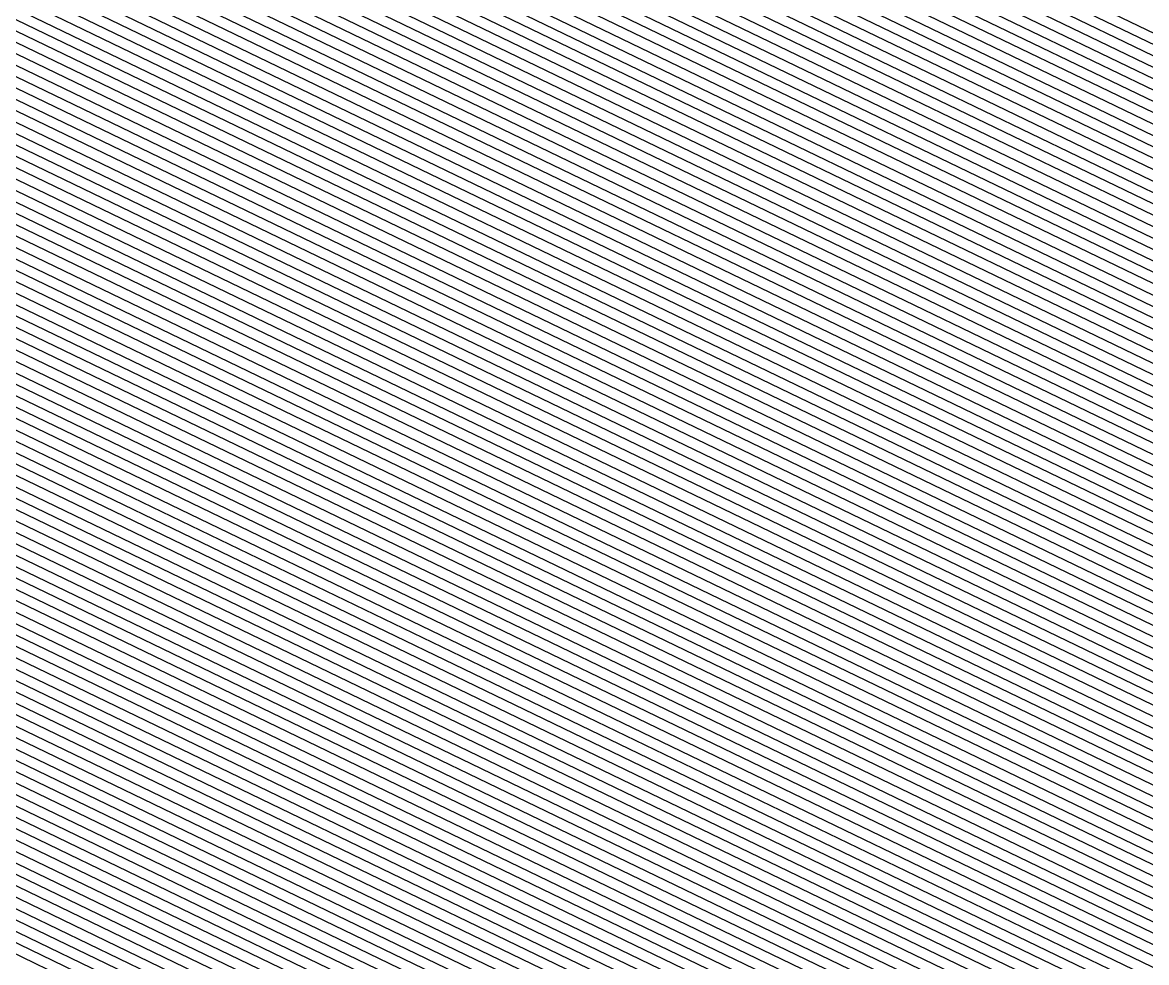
# Model space of a CAD drawing. Extents: x 7084 to 11035, y 13750 to 16729.
# Drawn here: x 8699.0502 to 8699.2967, y 15504.6871 to 15504.8933 of the extents above; entities that cross this region are included whole.
import ezdxf

# ---------------------------------------------------------------- set-up
doc = ezdxf.new("R2010")
doc.units = 0
doc.layers.add('Default', color=7, linetype='Continuous')

msp = doc.modelspace()

# ---------------------------------------------------------------- linework, layer by layer
at = {"layer": 'Default'}
for points in [[(8265.31646, 15250.11059), (8457.55811, 15350.68112), (8486.39207, 15348.95785), (8522.57989, 15423.91829), (8600.98681, 15435.98091), (8632.00491, 15479.92329), (8690.30752, 15451.77721), (8734.10307, 15440.35775), (8781.08115, 15469.71902), (8732.95745, 15528.03005), (8705.8166, 15501.4517), (8647.51399, 15529.59778), (8674.65484, 15556.17613), (8759.65563, 15729.48738), (8817.81458, 15770.84491), (8916.03867, 15794.10851), (8977.20646, 15892.49276), (9160.70984, 15765.68641)], [(8266.99332, 15249.83679), (8458.13645, 15349.83263), (8486.80565, 15348.11921), (8523.1543, 15423.41281), (8601.11318, 15435.4065), (8632.26914, 15479.54418), (8690.23859, 15451.55894), (8734.22879, 15440.08872), (8781.41566, 15469.58049), (8733.07808, 15528.15068), (8705.8166, 15501.4542), (8647.84715, 15529.43945), (8675.10863, 15556.13592), (8759.62369, 15728.45682), (8818.04113, 15769.99817), (8916.70177, 15793.36515), (8977.52003, 15891.18721), (9159.97482, 15765.10546), (9284.59874, 15761.21092)], [(8268.67018, 15249.56299), (8458.71479, 15348.98415), (8487.21923, 15347.28057), (8523.72871, 15422.90733), (8601.23955, 15434.83209), (8632.53337, 15479.16507), (8690.16966, 15451.34066), (8734.35451, 15439.81969), (8781.75017, 15469.44196), (8733.1987, 15528.2713), (8705.8166, 15501.4567), (8648.18031, 15529.28111), (8675.56241, 15556.09571), (8759.59175, 15727.42626), (8818.26768, 15769.15142), (8917.36487, 15792.6218), (8977.8336, 15889.88166), (9159.2398, 15764.52452), (9284.41515, 15760.61275)], [(8280.40823, 15247.64642), (8462.76318, 15343.04475), (8490.11425, 15341.41011), (8527.74958, 15419.36896), (8602.12414, 15430.81122), (8634.38297, 15476.5113), (8689.68716, 15449.81273), (8735.23453, 15437.93649), (8784.09173, 15468.47222), (8734.04308, 15529.11568), (8705.8166, 15501.4742), (8650.51241, 15528.17277), (8678.7389, 15555.81425), (8759.36821, 15720.21235), (8819.85352, 15763.22419), (8922.00658, 15787.41832), (8980.0286, 15880.74282), (9154.09466, 15760.45793), (9283.13004, 15756.42553), (9355.7124, 15730.88729), (9429.63896, 15702.66081), (9663.79923, 15764.87711)], [(8303.88433, 15243.81327), (8470.85994, 15331.16596), (8495.9043, 15329.66918), (8535.79132, 15412.29224), (8603.89332, 15422.76948), (8638.08217, 15471.20376), (8688.72215, 15446.75688), (8736.99458, 15434.17009), (8788.77486, 15466.53274), (8735.73185, 15530.80445), (8705.8166, 15501.5092), (8655.17662, 15525.95608), (8685.09187, 15555.25133), (8758.92112, 15705.78453), (8823.02521, 15751.36972), (8931.28999, 15777.01137), (8984.41858, 15862.46512), (9143.80438, 15752.32475), (9280.55982, 15748.05109), (9357.48471, 15720.98492)], [(8310.59179, 15242.71808), (8473.17331, 15327.77202), (8497.5586, 15326.31462), (8538.08896, 15410.27031), (8604.3988, 15420.47184), (8639.13908, 15469.68732), (8688.44643, 15445.88377), (8737.49745, 15433.09397), (8790.1129, 15465.9786), (8736.21435, 15531.28695), (8705.8166, 15501.5192), (8656.50925, 15525.32274), (8686.90701, 15555.0905), (8758.79338, 15701.6623), (8823.93141, 15747.98273), (8933.94239, 15774.03796), (8985.67287, 15857.24293), (9140.8643, 15750.00098), (9279.82548, 15745.65839), (9357.99109, 15718.15568)], [(9969.76538, 15539.12562), (9864.44442, 15676.68865), (9641.53328, 15737.21421), (9439.81691, 15683.61823), (9358.62406, 15714.61912), (9278.90754, 15742.66752), (9137.1892, 15747.09627), (8987.24072, 15850.71518), (8937.25789, 15770.32119), (8825.06416, 15743.74899), (8758.63371, 15696.5095), (8689.17592, 15554.88945), (8658.17504, 15524.53107), (8705.8166, 15501.5317), (8736.81748, 15531.89008), (8791.78544, 15465.28593), (8738.12604, 15431.74883), (8688.10178, 15444.7924), (8640.46022, 15467.79177), (8605.03065, 15417.59979), (8540.96101, 15407.74291), (8499.62647, 15322.12143), (8476.06501, 15323.52959), (8318.97611, 15241.3491)], [(8324.0067, 15240.52771), (8477.80003, 15320.98414), (8500.8672, 15319.60552), (8542.68424, 15406.22647), (8605.40977, 15415.87657), (8641.25291, 15466.65444), (8687.895, 15444.13757), (8738.50319, 15430.94174), (8792.78897, 15464.87033), (8737.17936, 15532.25196), (8705.8166, 15501.5392), (8659.17452, 15524.05607), (8690.53728, 15554.76883), (8758.5379, 15693.41783), (8825.74381, 15741.20875), (8939.24719, 15768.09113), (8988.18143, 15846.79853), (9134.98414, 15745.35345), (9278.35678, 15740.87299)], [(8334.06789, 15238.88493), (8481.27007, 15315.89322), (8503.34865, 15314.57369), (8546.13069, 15403.19359), (8606.16799, 15412.43011), (8642.83828, 15464.37977), (8687.48142, 15442.82792), (8739.25749, 15429.32757), (8794.79603, 15464.03912), (8737.90312, 15532.97572), (8705.8166, 15501.5542), (8661.17346, 15523.10606), (8693.25998, 15554.52757), (8758.34629, 15687.23447), (8827.1031, 15736.12827), (8943.2258, 15763.631), (8990.06285, 15838.96523), (9130.57401, 15741.86779), (9277.25526, 15737.28395), (9359.7634, 15708.25331)], [(8354.19026, 15235.59937), (8488.21016, 15305.7114), (8508.31155, 15304.51004), (8553.02361, 15397.12782), (8607.68443, 15405.53719), (8646.00902, 15459.83045), (8686.65427, 15440.20861), (8740.76611, 15426.09923), (8798.81013, 15462.37672), (8739.35063, 15534.42323), (8705.8166, 15501.5842), (8665.17135, 15521.20604), (8698.70538, 15554.04507), (8757.96307, 15674.86777), (8829.82169, 15725.9673), (8951.18301, 15754.71076), (8993.8257, 15823.29864), (9121.75377, 15734.89649)], [(9618.29926, 15708.34857), (9450.43738, 15663.74772), (9361.66231, 15697.64363), (9274.50145, 15728.31134), (9119.54871, 15733.15367), (8994.76641, 15819.38199), (8953.17231, 15752.4807), (8830.50134, 15723.42705), (8757.86727, 15671.77609), (8700.06673, 15553.92444), (8666.17083, 15520.73104), (8705.8166, 15501.5917), (8739.71251, 15534.78511), (8799.81366, 15461.96111), (8741.14326, 15425.29214), (8686.44748, 15439.55378), (8646.80171, 15458.69312), (8608.06354, 15403.81396), (8554.74684, 15395.61138), (8509.55228, 15301.99412), (8489.94518, 15303.16594), (8359.22085, 15234.77798)], [(8360.89772, 15234.50419), (8490.52352, 15302.31746), (8509.96585, 15301.15548), (8555.32125, 15395.1059), (8608.18991, 15403.23955), (8647.06594, 15458.31401), (8686.37855, 15439.33551), (8741.26898, 15425.02311), (8800.14817, 15461.82258), (8739.83313, 15534.90573), (8705.8166, 15501.5942), (8666.50399, 15520.5727), (8700.52052, 15553.88423), (8757.83533, 15670.74553), (8830.72789, 15722.5803), (8953.83541, 15751.73734), (8995.07998, 15818.07644), (9118.81369, 15732.57273)], [(8377.66636, 15231.76622), (8496.30693, 15293.83261), (8514.1016, 15292.7691), (8561.06535, 15390.05109), (8609.45361, 15397.49545), (8649.70822, 15454.52291), (8685.68926, 15437.15275), (8742.52615, 15422.33283), (8803.49326, 15460.43724), (8741.03939, 15536.11199), (8705.8166, 15501.6192), (8669.83556, 15518.98935), (8705.05835, 15553.48214), (8757.51598, 15660.43995), (8832.99338, 15714.11283), (8960.46642, 15744.3038), (8998.21569, 15805.02095), (9111.46349, 15726.76331), (9272.482, 15721.73142), (9363.05485, 15689.8632)], [(8382.69695, 15230.94483), (8498.04195, 15291.28715), (8515.34232, 15290.25319), (8562.78858, 15388.53465), (8609.83272, 15395.77222), (8650.50091, 15453.38558), (8685.48247, 15436.49793), (8742.90331, 15421.52574), (8804.49679, 15460.02164), (8741.40127, 15536.47387), (8705.8166, 15501.6267), (8670.83504, 15518.51435), (8706.41971, 15553.36152), (8757.42018, 15657.34827), (8833.67303, 15711.57259), (8962.45572, 15742.07374), (8999.1564, 15801.1043), (9109.25843, 15725.02048), (9271.93124, 15719.9369)], [(8389.40441, 15229.84965), (8500.35531, 15287.89321), (8516.99662, 15286.89864), (8565.08622, 15386.51273), (8610.3382, 15393.47458), (8651.55782, 15451.86914), (8685.20675, 15435.62483), (8743.40618, 15420.44963), (8805.83483, 15459.4675), (8741.88377, 15536.95637), (8705.8166, 15501.6367), (8672.16767, 15517.88101), (8708.23484, 15553.20068), (8757.29243, 15653.22603), (8834.57923, 15708.1856), (8965.10812, 15739.10033), (9000.41068, 15795.8821), (9106.31835, 15722.69672), (9271.19689, 15717.5442), (9363.94101, 15684.91201), (9458.40273, 15648.84484), (9600.87373, 15686.69933)], [(9595.06523, 15679.48293), (9461.05785, 15643.87721), (9364.70057, 15680.66814), (9270.09536, 15713.95515), (9101.90822, 15719.21107), (9002.2921, 15788.0488), (8969.08673, 15734.64021), (8835.93852, 15703.10511), (8757.10082, 15647.04268), (8710.95754, 15552.95943), (8674.16661, 15516.931), (8705.8166, 15501.6517), (8742.60753, 15537.68013), (8807.84188, 15458.63629), (8744.16048, 15418.83545), (8684.79318, 15434.31517), (8653.14319, 15449.59447), (8611.09643, 15390.02813), (8568.53267, 15383.47985), (8519.47808, 15281.86681), (8503.82535, 15282.8023), (8399.4656, 15228.20687)], [(8395.76562, 15139.48742), (8402.81932, 15227.65927), (8504.98203, 15281.10533), (8520.30523, 15280.18953), (8569.68149, 15382.46889), (8611.34917, 15388.87931), (8653.67165, 15448.83625), (8684.65532, 15433.87862), (8744.41192, 15418.2974), (8808.5109, 15458.35923), (8742.84878, 15537.92138), (8705.8166, 15501.6567), (8674.83293, 15516.61433), (8711.86511, 15552.87901), (8757.03695, 15644.98156), (8836.39162, 15701.41162), (8970.41293, 15733.1535), (9002.91924, 15785.4377), (9100.43818, 15718.04918), (9269.72819, 15712.75881), (9364.95376, 15679.25352), (9461.94289, 15642.22133), (9593.12906, 15677.07746)], [(8397.4195, 15138.92642), (8404.49619, 15227.38548), (8505.56037, 15280.25684), (8520.7188, 15279.3509), (8570.2559, 15381.96341), (8611.47554, 15388.3049), (8653.93588, 15448.45714), (8684.58639, 15433.66035), (8744.53764, 15418.02837), (8808.84541, 15458.22069), (8742.96941, 15538.04201), (8705.8166, 15501.6592), (8675.16609, 15516.456), (8712.3189, 15552.8388), (8757.00502, 15643.95101), (8836.61817, 15700.56487), (8971.07603, 15732.41014), (9003.23281, 15784.13215), (9099.70316, 15717.46824)], [(8570.83031, 15381.45793), (8611.60191, 15387.73049), (8654.20011, 15448.07803), (8684.51746, 15433.44207), (8744.66335, 15417.75934), (8809.17992, 15458.08216), (8743.09003, 15538.16263), (8705.8166, 15501.6617), (8675.49924, 15516.29766), (8712.77268, 15552.7986), (8756.97308, 15642.92045), (8836.84472, 15699.71812), (8971.73913, 15731.66679), (9003.54638, 15782.8266), (9098.96814, 15716.8873), (9269.36102, 15711.56246), (9365.20695, 15677.83889), (9462.82793, 15640.56546), (9591.19289, 15674.67199)], [(8407.84992, 15226.83789), (8506.71706, 15278.55987), (8521.54595, 15277.67362), (8571.40472, 15380.95245), (8611.72828, 15387.15608), (8654.46434, 15447.69892), (8684.44853, 15433.22379), (8744.78907, 15417.49031), (8809.51443, 15457.94362), (8743.21066, 15538.28326), (8705.8166, 15501.6642), (8675.8324, 15516.13933), (8713.22646, 15552.75839), (8756.94115, 15641.88989), (8837.07127, 15698.87138), (8972.40223, 15730.92344), (9003.85995, 15781.52105), (9098.23312, 15716.30636), (9269.17743, 15710.96428), (9365.33354, 15677.13158), (9463.27045, 15639.73752), (9590.2248, 15673.46925)], [(8452.3765, 14999.36804), (8402.38117, 15137.24341), (8409.52678, 15226.56409), (8507.2954, 15277.71139), (8521.95953, 15276.83498), (8571.97913, 15380.44696), (8611.85465, 15386.58167), (8654.72856, 15447.31981), (8684.3796, 15433.00552), (8744.91479, 15417.22128), (8809.84894, 15457.80509), (8743.33129, 15538.40389), (8705.8166, 15501.6667), (8676.16556, 15515.98099), (8713.68025, 15552.71818), (8756.90921, 15640.85933), (8837.29782, 15698.02463), (8973.06533, 15730.18008), (9004.17353, 15780.21551), (9097.4981, 15715.72542), (9268.99384, 15710.36611), (9365.46013, 15676.42427), (9463.71296, 15638.90958), (9589.25672, 15672.26652)], [(8411.20365, 15226.29029), (8507.87374, 15276.8629), (8522.3731, 15275.99634), (8572.55354, 15379.94148), (8611.98102, 15386.00726), (8654.99279, 15446.9407), (8684.31067, 15432.78724), (8745.04051, 15416.95225), (8810.18344, 15457.66656), (8743.45191, 15538.52451), (8705.8166, 15501.6692), (8676.49872, 15515.82266), (8714.13403, 15552.67797), (8756.87728, 15639.82877), (8837.52437, 15697.17788), (8973.72843, 15729.43673), (9004.4871, 15778.90996), (9096.76308, 15715.14447), (9268.81026, 15709.76793), (9365.58673, 15675.71696), (9464.15548, 15638.08164), (9588.28864, 15671.06378)], [(8412.88051, 15226.0165), (8508.45208, 15276.01442), (8522.78668, 15275.15771), (8573.12795, 15379.436), (8612.10739, 15385.43285), (8655.25702, 15446.56159), (8684.24174, 15432.56897), (8745.16622, 15416.68322), (8810.51795, 15457.52802), (8743.57254, 15538.64514), (8705.8166, 15501.6717), (8676.83188, 15515.66432), (8714.58781, 15552.63776), (8756.84535, 15638.79821), (8837.75092, 15696.33113), (8974.39153, 15728.69338), (9004.80067, 15777.60441), (9096.02806, 15714.56353), (9268.62667, 15709.16976), (9365.71332, 15675.00964), (9464.598, 15637.25371), (9587.32055, 15669.86104)], [(8414.55737, 15225.7427), (8509.03042, 15275.16593), (8523.20025, 15274.31907), (8573.70236, 15378.93052), (8612.23376, 15384.85844), (8655.52125, 15446.18248), (8684.17282, 15432.35069), (8745.29194, 15416.4142), (8810.85246, 15457.38949), (8743.69316, 15538.76576), (8705.8166, 15501.6742), (8677.16503, 15515.50599), (8715.0416, 15552.59755), (8756.81341, 15637.76765), (8837.97746, 15695.48438), (8975.05464, 15727.95002), (9005.11424, 15776.29886), (9095.29304, 15713.98259), (9268.44308, 15708.57159), (9365.83992, 15674.30233), (9465.04052, 15636.42577), (9586.35247, 15668.65831)], [(8600.22858, 15439.42736), (8630.41954, 15482.19796), (8690.72109, 15453.08687), (8733.34876, 15441.97192), (8779.0741, 15470.55023), (8732.23369, 15527.30629), (8705.8166, 15501.4367), (8645.51505, 15530.54779), (8671.93214, 15556.41738), (8759.84723, 15735.67073), (8816.45529, 15775.9254)], [(8779.40861, 15470.41169), (8732.35432, 15527.42692), (8705.8166, 15501.4392), (8645.84821, 15530.38946), (8672.38593, 15556.37718), (8759.8153, 15734.64018), (8816.68183, 15775.07865)], [(8456.74507, 15003.32068), (8408.99672, 15134.99941), (8416.23424, 15225.4689), (8509.60876, 15274.31745), (8523.61383, 15273.48043), (8574.27677, 15378.42504), (8612.36013, 15384.28403), (8655.78548, 15445.80337), (8684.10389, 15432.13242), (8745.41766, 15416.14517), (8811.18697, 15457.25095), (8743.81379, 15538.88639), (8705.8166, 15501.6767), (8677.49819, 15515.34765), (8715.49538, 15552.55734), (8756.78147, 15636.73709), (8838.20401, 15694.63764), (8975.71774, 15727.20667), (9005.42781, 15774.99331), (9094.55802, 15713.40165), (9268.2595, 15707.97341), (9365.96651, 15673.59502), (9465.48304, 15635.59783), (9585.38438, 15667.45557)], [(8816.90838, 15774.2319), (8759.78336, 15733.60962), (8672.83971, 15556.33697), (8646.18136, 15530.23112), (8705.8166, 15501.4417), (8732.47495, 15527.54755), (8779.74311, 15470.27316), (8733.6002, 15441.43386), (8690.58324, 15452.65031), (8630.948, 15481.43973), (8600.48133, 15438.27855), (8520.28225, 15425.94021), (8484.73777, 15352.3124), (8455.24475, 15354.07506), (8258.609, 15251.20577)], [(8612.4865, 15383.70962), (8656.04971, 15445.42426), (8684.03496, 15431.91414), (8745.54338, 15415.87614), (8811.52148, 15457.11242), (8743.93442, 15539.00702), (8705.8166, 15501.6792), (8677.83135, 15515.18932), (8715.94917, 15552.51714), (8756.74954, 15635.70653), (8838.43056, 15693.79089), (8976.38084, 15726.46332), (9005.74138, 15773.68776), (9093.823, 15712.82071), (9268.07591, 15707.37524), (9366.0931, 15672.88771), (9465.92556, 15634.76989), (9584.4163, 15666.25284)], [(8780.07762, 15470.13463), (8732.59557, 15527.66817), (8705.8166, 15501.4442), (8646.51452, 15530.07279), (8673.29349, 15556.29676), (8759.75143, 15732.57906), (8817.13493, 15773.38516)], [(8780.41213, 15469.99609), (8732.7162, 15527.7888), (8705.8166, 15501.4467), (8646.84768, 15529.91445), (8673.74728, 15556.25655), (8759.71949, 15731.5485), (8817.36148, 15772.53841)], [(9583.44821, 15665.05011), (9466.36808, 15633.94195), (9366.2197, 15672.1804), (9267.89232, 15706.77706), (9093.08798, 15712.23977), (9006.05495, 15772.38221), (8977.04394, 15725.71996), (8838.65711, 15692.94414), (8756.7176, 15634.67598), (8716.40295, 15552.47693), (8678.16451, 15515.03098), (8705.8166, 15501.6817), (8744.05504, 15539.12764), (8811.85599, 15456.97388), (8745.66909, 15415.60711), (8683.96603, 15431.69587), (8656.31393, 15445.04515), (8612.61287, 15383.13521), (8575.42559, 15377.41408), (8524.44097, 15271.80315), (8510.76544, 15272.62048), (8419.58797, 15224.92131)], [(8263.63959, 15250.38438), (8456.97977, 15351.5296), (8485.9785, 15349.79649), (8522.00548, 15424.42377), (8600.86044, 15436.55532), (8631.74068, 15480.3024), (8690.37645, 15451.99549), (8733.97735, 15440.62678), (8780.74664, 15469.85756), (8732.83682, 15527.90942), (8705.8166, 15501.4492), (8647.18084, 15529.75612), (8674.20106, 15556.21634), (8759.68756, 15730.51794), (8817.58803, 15771.69166)], [(9582.48013, 15663.84737), (9466.8106, 15633.11402), (9366.34629, 15671.47308), (9267.70873, 15706.17889), (9092.35296, 15711.65882), (9006.36852, 15771.07666), (8977.70704, 15724.97661), (8838.88366, 15692.0974), (8756.68567, 15633.64542), (8716.85673, 15552.43672), (8678.49766, 15514.87265), (8705.8166, 15501.6842), (8744.17567, 15539.24827), (8812.1905, 15456.83535), (8745.79481, 15415.33808), (8683.8971, 15431.47759), (8656.57816, 15444.66604), (8612.73924, 15382.5608), (8576, 15376.9086), (8524.85455, 15270.96452), (8511.34378, 15271.77199), (8421.26483, 15224.64751)], [(9581.51204, 15662.64464), (9467.25312, 15632.28608), (9366.47289, 15670.76577), (9267.52515, 15705.58071), (9091.61794, 15711.07788), (9006.68209, 15769.77111), (8978.37014, 15724.23325), (8839.11021, 15691.25065), (8756.65373, 15632.61486), (8717.31052, 15552.39651), (8678.83082, 15514.71431), (8705.8166, 15501.6867), (8744.29629, 15539.36889), (8812.52501, 15456.69682), (8745.92053, 15415.06905), (8683.82817, 15431.25932), (8656.84239, 15444.28693), (8612.86561, 15381.98639), (8576.57441, 15376.40312), (8525.26813, 15270.12588), (8511.92212, 15270.92351), (8422.9417, 15224.37372)], [(8424.61856, 15224.09992), (8512.50046, 15270.07502), (8525.6817, 15269.28724), (8577.14882, 15375.89764), (8612.99198, 15381.41198), (8657.10662, 15443.90782), (8683.75924, 15431.04104), (8746.04625, 15414.80002), (8812.85952, 15456.55828), (8744.41692, 15539.48952), (8705.8166, 15501.6892), (8679.16398, 15514.55598), (8717.7643, 15552.3563), (8756.6218, 15631.5843), (8839.33676, 15690.4039), (8979.03324, 15723.4899), (9006.99566, 15768.46556), (9090.88292, 15710.49694), (9267.34156, 15704.98254), (9366.59948, 15670.05846), (9467.69564, 15631.45814), (9580.54396, 15661.4419)], [(8601.36592, 15434.25768), (8632.7976, 15478.78596), (8690.10073, 15451.12239), (8734.48022, 15439.55066), (8782.08468, 15469.30342), (8733.31933, 15528.39193), (8705.8166, 15501.4592), (8648.51347, 15529.12278), (8676.0162, 15556.05551), (8759.55982, 15726.39571), (8818.49423, 15768.30467)], [(8734.60594, 15439.28163), (8782.41919, 15469.16489), (8733.43995, 15528.51255), (8705.8166, 15501.4617), (8648.84662, 15528.96444), (8676.46998, 15556.0153), (8759.52788, 15725.36515), (8818.72078, 15767.45792)], [(8613.11835, 15380.83757), (8657.37085, 15443.52871), (8683.69031, 15430.82276), (8746.17196, 15414.53099), (8813.19403, 15456.41975), (8744.53755, 15539.61015), (8705.8166, 15501.6917), (8679.49714, 15514.39765), (8718.21808, 15552.31609), (8756.58987, 15630.55374), (8839.56331, 15689.55715), (8979.69634, 15722.74655), (9007.30923, 15767.16001), (9090.1479, 15709.916), (9267.15797, 15704.38437), (9366.72607, 15669.35115), (9468.13816, 15630.6302), (9579.57588, 15660.23917)], [(8273.70078, 15248.7416), (8460.44982, 15346.43869), (8488.45995, 15344.76466), (8525.45194, 15421.39089), (8601.61866, 15433.10886), (8633.32605, 15478.02774), (8689.96287, 15450.68584), (8734.73166, 15439.0126), (8782.7537, 15469.02635), (8733.56058, 15528.63318), (8705.8166, 15501.4642), (8649.17978, 15528.80611), (8676.92376, 15555.97509), (8759.49595, 15724.33459), (8818.94733, 15766.61118)], [(8329.0373, 15239.70632), (8479.53505, 15318.43868), (8502.10793, 15317.08961), (8544.40746, 15404.71003), (8605.78888, 15414.15334), (8642.0456, 15465.5171), (8687.68821, 15443.48274), (8738.88034, 15430.13466), (8793.7925, 15464.45473), (8737.54124, 15532.61384), (8705.8166, 15501.5467), (8660.17399, 15523.58106), (8691.89863, 15554.6482), (8758.4421, 15690.32615), (8826.42345, 15738.66851), (8941.2365, 15765.86106)], [(8427.97229, 15223.55233), (8513.65714, 15268.37805), (8526.50885, 15267.60996), (8578.29764, 15374.88668), (8613.24472, 15380.26316), (8657.63508, 15443.1496), (8683.62138, 15430.60449), (8746.29768, 15414.26197), (8813.52854, 15456.28121), (8744.65817, 15539.73077), (8705.8166, 15501.6942), (8679.8303, 15514.23931), (8718.67187, 15552.27588), (8756.55793, 15629.52318), (8839.78986, 15688.71041), (8980.35944, 15722.00319), (9007.6228, 15765.85446), (9089.41288, 15709.33506), (9266.97439, 15703.78619), (9366.85267, 15668.64384), (9468.58068, 15629.80226), (9578.60779, 15659.03643)], [(8819.17388, 15765.76443), (8759.46401, 15723.30403), (8677.37755, 15555.93488), (8649.51294, 15528.64777), (8705.8166, 15501.4667), (8733.68121, 15528.75381), (8783.08821, 15468.88782), (8734.85738, 15438.74358), (8689.89394, 15450.46756), (8633.59028, 15477.64863), (8601.74503, 15432.53445), (8526.02635, 15420.8854), (8488.87353, 15343.92602), (8461.02816, 15345.59021), (8275.37764, 15248.46781)], [(8633.85451, 15477.26952), (8689.82501, 15450.24928), (8734.98309, 15438.47455), (8783.42272, 15468.74928), (8733.80183, 15528.87443), (8705.8166, 15501.4692), (8649.8461, 15528.48944), (8677.83133, 15555.89467), (8759.43208, 15722.27347), (8819.40043, 15764.91768)], [(8429.64915, 15223.27853), (8514.23548, 15267.52956), (8526.92243, 15266.77133), (8578.87205, 15374.3812), (8613.37109, 15379.68875), (8657.89931, 15442.77049), (8683.55245, 15430.38621), (8746.4234, 15413.99294), (8813.86305, 15456.14268), (8744.7788, 15539.8514), (8705.8166, 15501.6967), (8680.16345, 15514.08098), (8719.12565, 15552.23567), (8756.52599, 15628.49262), (8840.01641, 15687.86366), (8981.02254, 15721.25984), (9007.93637, 15764.54891), (9088.67786, 15708.75411), (9266.7908, 15703.18802), (9366.97926, 15667.93652), (9469.0232, 15628.97433), (9577.63971, 15657.83369)], [(8278.73137, 15247.92022), (8462.18484, 15343.89324), (8489.70068, 15342.24875), (8527.17517, 15419.87444), (8601.99777, 15431.38563), (8634.11874, 15476.89041), (8689.75608, 15450.03101), (8735.10881, 15438.20552), (8783.75722, 15468.61075), (8733.92246, 15528.99506), (8705.8166, 15501.4717), (8650.17926, 15528.3311), (8678.28511, 15555.85446), (8759.40015, 15721.24291), (8819.62698, 15764.07093)], [(9576.67162, 15656.63096), (9469.46572, 15628.14639), (9367.10586, 15667.22921), (9266.60721, 15702.58984), (9087.94284, 15708.17317), (9008.24994, 15763.24336), (8981.68564, 15720.51649), (8840.24296, 15687.01691), (8756.49406, 15627.46207), (8719.57943, 15552.19547), (8680.49661, 15513.92264), (8705.8166, 15501.6992), (8744.89942, 15539.97202), (8814.19755, 15456.00415), (8746.54912, 15413.72391), (8683.48352, 15430.16794), (8658.16353, 15442.39138), (8613.49746, 15379.11434), (8579.44646, 15373.87572), (8527.336, 15265.93269), (8514.81382, 15266.68108), (8431.32602, 15223.00473)], [(8490.52782, 15340.57147), (8528.32399, 15418.86348), (8602.25051, 15430.23681), (8634.6472, 15476.13219), (8689.61823, 15449.59446), (8735.36025, 15437.66746), (8784.42624, 15468.33368), (8734.16371, 15529.23631), (8705.8166, 15501.4767), (8650.84557, 15528.01443), (8679.19268, 15555.77404), (8759.33627, 15719.18179), (8820.08007, 15762.37744)], [(8337.42162, 15238.33734), (8482.42675, 15314.19625), (8504.1758, 15312.89642), (8547.27951, 15402.18263), (8606.42073, 15411.28129), (8643.36674, 15463.62155), (8687.34356, 15442.39137), (8739.50893, 15428.78951), (8795.46504, 15463.76206), (8738.14437, 15533.21697), (8705.8166, 15501.5592), (8661.83978, 15522.78939), (8694.16755, 15554.44716), (8758.28242, 15685.17336), (8827.5562, 15734.43477), (8944.552, 15762.1443)], [(9575.70354, 15655.42823), (9469.90824, 15627.31845), (9367.23245, 15666.5219), (9266.42363, 15701.99167), (9087.20782, 15707.59223), (9008.56351, 15761.93781), (8982.34874, 15719.77313), (8840.46951, 15686.17016), (8756.46213, 15626.43151), (8720.03322, 15552.15526), (8680.82977, 15513.76431), (8705.8166, 15501.7017), (8745.02005, 15540.09265), (8814.53206, 15455.86561), (8746.67484, 15413.45488), (8683.41459, 15429.94966), (8658.42776, 15442.01227), (8613.62383, 15378.53993), (8580.02087, 15373.37024), (8527.74957, 15265.09405), (8515.39216, 15265.83259), (8433.00288, 15222.73094)], [(8490.9414, 15339.73283), (8528.8984, 15418.358), (8602.37688, 15429.6624), (8634.91143, 15475.75308), (8689.5493, 15449.37618), (8735.48596, 15437.39843), (8784.76075, 15468.19515), (8734.28434, 15529.35694), (8705.8166, 15501.4792), (8651.17873, 15527.8561), (8679.64646, 15555.73384), (8759.30434, 15718.15123), (8820.30662, 15761.53069)], [(8339.09848, 15238.06354), (8483.00509, 15313.34777), (8504.58937, 15312.05778), (8547.85392, 15401.67715), (8606.5471, 15410.70688), (8643.63097, 15463.24244), (8687.27463, 15442.17309), (8739.63465, 15428.52049), (8795.79955, 15463.62352), (8738.26499, 15533.33759), (8705.8166, 15501.5617), (8662.17293, 15522.63105), (8694.62133, 15554.40695), (8758.25049, 15684.1428), (8827.78275, 15733.58802), (8945.2151, 15761.40094)], [(8285.43883, 15246.82503), (8464.4982, 15340.4993), (8491.35498, 15338.89419), (8529.47281, 15417.85252), (8602.50325, 15429.08799), (8635.17565, 15475.37397), (8689.48037, 15449.15791), (8735.61168, 15437.1294), (8785.09526, 15468.05661), (8734.40496, 15529.47756), (8705.8166, 15501.4817), (8651.51189, 15527.69776), (8680.10025, 15555.69363), (8759.2724, 15717.12068), (8820.53317, 15760.68394)], [(8945.8782, 15760.65759), (8828.0093, 15732.74128), (8758.21855, 15683.11224), (8695.07511, 15554.36674), (8662.50609, 15522.47272), (8705.8166, 15501.5642), (8738.38562, 15533.45822), (8796.13406, 15463.48499), (8739.76036, 15428.25146), (8687.2057, 15441.95482), (8643.89519, 15462.86333), (8606.67347, 15410.13247), (8548.42833, 15401.17167), (8505.00295, 15311.21914), (8483.58344, 15312.49928), (8340.77535, 15237.78975)], [(8746.80055, 15413.18585), (8814.86657, 15455.72708), (8745.14068, 15540.21328), (8705.8166, 15501.7042), (8681.16293, 15513.60597), (8720.487, 15552.11505), (8756.43019, 15625.40095), (8840.69606, 15685.32342), (8983.01184, 15719.02978), (9008.87708, 15760.63226), (9086.4728, 15707.01129), (9266.24004, 15701.39349), (9367.35904, 15665.81459), (9470.35076, 15626.49051), (9574.73545, 15654.22549)], [(8946.5413, 15759.91423), (8828.23585, 15731.89453), (8758.18662, 15682.08168), (8695.5289, 15554.32653), (8662.83925, 15522.31438), (8705.8166, 15501.5667), (8738.50625, 15533.57885), (8796.46857, 15463.34645), (8739.88608, 15427.98243), (8687.13677, 15441.73654), (8644.15942, 15462.48422), (8606.79984, 15409.55806), (8549.00274, 15400.66618), (8505.41653, 15310.3805), (8484.16178, 15311.6508), (8342.45221, 15237.51595)], [(8287.11569, 15246.55123), (8465.07654, 15339.65081), (8491.76855, 15338.05556), (8530.04722, 15417.34704), (8602.62962, 15428.51358), (8635.43988, 15474.99486), (8689.41144, 15448.93963), (8735.7374, 15436.86038), (8785.42977, 15467.91808), (8734.52559, 15529.59819), (8705.8166, 15501.4842), (8651.84504, 15527.53943), (8680.55403, 15555.65342), (8759.24047, 15716.09012), (8820.75972, 15759.8372)], [(8815.20108, 15455.58854), (8745.2613, 15540.3339), (8705.8166, 15501.7067), (8681.49608, 15513.44764), (8720.94079, 15552.07484), (8756.39826, 15624.37039), (8840.9226, 15684.47667), (8983.67495, 15718.28642), (9009.19065, 15759.32671), (9085.73778, 15706.43035), (9266.05645, 15700.79532), (9367.48564, 15665.10728), (9470.79328, 15625.66257), (9573.76737, 15653.02276)], [(8344.12908, 15237.24215), (8484.74012, 15310.80231), (8505.8301, 15309.54186), (8549.57715, 15400.1607), (8606.92621, 15408.98365), (8644.42365, 15462.10511), (8687.06784, 15441.51826), (8740.0118, 15427.7134), (8796.80308, 15463.20792), (8738.62687, 15533.69947), (8705.8166, 15501.5692), (8663.17241, 15522.15605), (8695.98268, 15554.28632), (8758.15468, 15681.05112), (8828.4624, 15731.04778), (8947.2044, 15759.17088)], [(8820.98627, 15758.99045), (8759.20853, 15715.05956), (8681.00782, 15555.61321), (8652.1782, 15527.38109), (8705.8166, 15501.4867), (8734.64621, 15529.71881), (8785.76428, 15467.77955), (8735.86312, 15436.59135), (8689.34251, 15448.72136), (8635.70411, 15474.61575), (8602.75599, 15427.93917), (8530.62163, 15416.84156), (8492.18213, 15337.21692), (8465.65488, 15338.80233), (8288.79256, 15246.27744)], [(8485.31846, 15309.95383), (8506.24367, 15308.70323), (8550.15156, 15399.65522), (8607.05258, 15408.40924), (8644.68788, 15461.726), (8686.99891, 15441.29999), (8740.13752, 15427.44437), (8797.13759, 15463.06939), (8738.7475, 15533.8201), (8705.8166, 15501.5717), (8663.50557, 15521.99771), (8696.43646, 15554.24611), (8758.12275, 15680.02056), (8828.68895, 15730.20103), (8947.8675, 15758.42753)], [(8290.46942, 15246.00364), (8466.23322, 15337.95384), (8492.5957, 15336.37828), (8531.19604, 15416.33608), (8602.88236, 15427.36476), (8635.96834, 15474.23664), (8689.27358, 15448.50308), (8735.98884, 15436.32232), (8786.09879, 15467.64101), (8734.76684, 15529.83944), (8705.8166, 15501.4892), (8652.51136, 15527.22276), (8681.4616, 15555.573), (8759.1766, 15714.029), (8821.21282, 15758.1437)], [(9572.79928, 15651.82002), (9471.2358, 15624.83464), (9367.61223, 15664.39996), (9265.87286, 15700.19715), (9085.00276, 15705.84941), (9009.50422, 15758.02116), (8984.33805, 15717.54307), (8841.14915, 15683.62992), (8756.36632, 15623.33983), (8721.39457, 15552.03463), (8681.82924, 15513.2893), (8705.8166, 15501.7092), (8745.38193, 15540.45453), (8815.53559, 15455.45001), (8747.05199, 15412.64779), (8683.20781, 15429.29484), (8659.22045, 15440.87494), (8614.00294, 15376.8167), (8581.7441, 15371.8538), (8528.9903, 15262.57814), (8517.12718, 15263.28714), (8438.03347, 15221.90955)], [(8948.53061, 15757.68417), (8828.91549, 15729.35428), (8758.09081, 15678.99), (8696.89025, 15554.2059), (8663.83872, 15521.83938), (8705.8166, 15501.5742), (8738.86812, 15533.94072), (8797.4721, 15462.93085), (8740.26324, 15427.17534), (8686.92999, 15441.08171), (8644.95211, 15461.34689), (8607.17895, 15407.83483), (8550.72597, 15399.14974), (8506.65725, 15307.86459), (8485.8968, 15309.10534), (8347.4828, 15236.69456)], [(8493.00928, 15335.53964), (8531.77045, 15415.8306), (8603.00873, 15426.79035), (8636.23257, 15473.85753), (8689.20465, 15448.2848), (8736.11455, 15436.05329), (8786.4333, 15467.50248), (8734.88747, 15529.96007), (8705.8166, 15501.4917), (8652.84452, 15527.06443), (8681.91538, 15555.53279), (8759.14466, 15712.99844), (8821.43937, 15757.29695)], [(8349.15967, 15236.42076), (8486.47514, 15308.25686), (8507.07083, 15307.02595), (8551.30038, 15398.64426), (8607.30532, 15407.26042), (8645.21634, 15460.96778), (8686.86106, 15440.86344), (8740.38895, 15426.90631), (8797.80661, 15462.79232), (8738.98875, 15534.06135), (8705.8166, 15501.5767), (8664.17188, 15521.68104), (8697.34403, 15554.16569), (8758.05888, 15677.95944), (8829.14204, 15728.50754), (8949.19371, 15756.94082)], [(8350.83653, 15236.14697), (8487.05348, 15307.40837), (8507.4844, 15306.18731), (8551.87479, 15398.13878), (8607.43169, 15406.68601), (8645.48057, 15460.58867), (8686.79213, 15440.64516), (8740.51467, 15426.63729), (8798.14112, 15462.65378), (8739.10938, 15534.18198), (8705.8166, 15501.5792), (8664.50504, 15521.52271), (8697.79782, 15554.12549), (8758.02694, 15676.92888), (8829.36859, 15727.66079), (8949.85681, 15756.19747)], [(8352.5134, 15235.87317), (8487.63182, 15306.55989), (8507.89797, 15305.34867), (8552.4492, 15397.6333), (8607.55806, 15406.1116), (8645.74479, 15460.20956), (8686.7232, 15440.42689), (8740.64039, 15426.36826), (8798.47563, 15462.51525), (8739.23, 15534.3026), (8705.8166, 15501.5817), (8664.8382, 15521.36437), (8698.2516, 15554.08528), (8757.99501, 15675.89833), (8829.59514, 15726.81404), (8950.51991, 15755.45411)], [(8745.62318, 15540.69578), (8705.8166, 15501.7142), (8682.49556, 15512.97263), (8722.30214, 15551.95421), (8756.30245, 15621.27871), (8841.60225, 15681.93642), (8985.66425, 15716.05636), (9010.13136, 15755.41007), (9083.53272, 15704.68752), (9265.50569, 15699.0008), (9367.86542, 15662.98534), (9472.12083, 15623.17876), (9570.86312, 15649.41455), (9857.09142, 15571.69691)], [(8494.25, 15333.02373), (8533.49368, 15414.31416), (8603.38784, 15425.06712), (8637.02525, 15472.7202), (8688.99786, 15447.62998), (8736.49171, 15435.2462), (8787.43682, 15467.08688), (8735.24934, 15530.32194), (8705.8166, 15501.4992), (8653.84399, 15526.58942), (8683.27673, 15555.41217), (8759.04886, 15709.90677), (8822.11902, 15754.75671)], [(8435.45893, 15126.02339), (8443.06407, 15221.08816), (8518.86221, 15260.74168), (8530.23102, 15260.06222), (8583.46733, 15370.33735), (8614.38205, 15375.09347), (8660.01313, 15439.73761), (8683.00102, 15428.64001), (8747.42914, 15411.84071), (8816.53912, 15455.03441), (8745.74381, 15540.81641), (8705.8166, 15501.7167), (8682.82872, 15512.8143), (8722.75592, 15551.914), (8756.27052, 15620.24815), (8841.8288, 15681.08968), (8986.32735, 15715.31301), (9010.44494, 15754.10452), (9082.7977, 15704.10658), (9265.3221, 15698.40262), (9367.99201, 15662.27803), (9472.56335, 15622.35082), (9569.89503, 15648.21182), (9856.99069, 15570.25867)], [(8298.85374, 15244.63466), (8469.12492, 15333.71141), (8494.66358, 15332.18509), (8534.06809, 15413.80868), (8603.51421, 15424.49271), (8637.28948, 15472.34109), (8688.92893, 15447.4117), (8736.61742, 15434.97717), (8787.77133, 15466.94834), (8735.36997, 15530.44257), (8705.8166, 15501.5017), (8654.17715, 15526.43109), (8683.73052, 15555.37196), (8759.01692, 15708.87621), (8822.34557, 15753.90996)], [(8444.74093, 15220.81436), (8519.44055, 15259.8932), (8530.6446, 15259.22358), (8584.04174, 15369.83187), (8614.50842, 15374.51906), (8660.27736, 15439.3585), (8682.93209, 15428.42173), (8747.55486, 15411.57168), (8816.87363, 15454.89587), (8745.86443, 15540.93703), (8705.8166, 15501.7192), (8683.16187, 15512.65596), (8723.2097, 15551.87379), (8756.23858, 15619.2176), (8842.05535, 15680.24293), (8986.99045, 15714.56965), (9010.75851, 15752.79897), (9082.06268, 15703.52564), (9265.13852, 15697.80445), (9368.11861, 15661.57072)], [(8822.79866, 15752.21647), (8758.95305, 15706.81509), (8684.63809, 15555.29154), (8654.84346, 15526.11442), (8705.8166, 15501.5067), (8735.61122, 15530.68382), (8788.44035, 15466.67127), (8736.86886, 15434.43912), (8688.79108, 15446.97515), (8637.81794, 15471.58287), (8603.76695, 15423.34389), (8535.21691, 15412.79772), (8495.49072, 15330.50781), (8470.2816, 15332.01444), (8302.20747, 15244.08706)], [(9856.78924, 15567.38218), (9567.95886, 15645.80635), (9473.44839, 15620.69495), (9368.2452, 15660.8634), (9264.95493, 15697.20627), (9081.32766, 15702.9447), (9011.07208, 15751.49342), (8987.65355, 15713.8263), (8842.2819, 15679.39618), (8756.20665, 15618.18704), (8723.66349, 15551.83359), (8683.49503, 15512.49763), (8705.8166, 15501.7217), (8745.98506, 15541.05766), (8817.20814, 15454.75734), (8747.68058, 15411.30265), (8682.86316, 15428.20346), (8660.54159, 15438.97939), (8614.63479, 15373.94465), (8584.61615, 15369.32639), (8531.05818, 15258.38495), (8520.01889, 15259.04471), (8446.4178, 15220.54057)], [(8608.31628, 15402.66514), (8647.33017, 15457.9349), (8686.30962, 15439.11723), (8741.39469, 15424.75408), (8800.48268, 15461.68404), (8739.95376, 15535.02636), (8705.8166, 15501.5967), (8666.83714, 15520.41437), (8700.9743, 15553.84402), (8757.8034, 15669.71497), (8830.95444, 15721.73356), (8954.49851, 15750.99399)], [(8823.25176, 15750.52297), (8758.88918, 15704.75397), (8685.54565, 15555.21112), (8655.50978, 15525.79775), (8705.8166, 15501.5117), (8735.85247, 15530.92507), (8789.10937, 15466.3942), (8737.12029, 15433.90106), (8688.65322, 15446.5386), (8638.3464, 15470.82465), (8604.01969, 15422.19507), (8536.36573, 15411.78676), (8496.31788, 15328.83054), (8471.43828, 15330.31747), (8305.5612, 15243.53947)], [(8364.25145, 15233.95659), (8491.6802, 15300.62049), (8510.793, 15299.47821), (8556.47007, 15394.09494), (8608.44265, 15402.09073), (8647.59439, 15457.55579), (8686.24069, 15438.89896), (8741.52041, 15424.48506), (8800.81719, 15461.54551), (8740.07438, 15535.14698), (8705.8166, 15501.5992), (8667.1703, 15520.25603), (8701.42808, 15553.80382), (8757.77146, 15668.68442), (8831.18099, 15720.88681), (8955.16161, 15750.25064)], [(8448.09466, 15220.26677), (8520.59723, 15258.19623), (8531.47175, 15257.54631), (8585.19056, 15368.82091), (8614.76116, 15373.37024), (8660.80582, 15438.60028), (8682.79423, 15427.98518), (8747.80629, 15411.03362), (8817.54265, 15454.6188), (8746.10568, 15541.17828), (8705.8166, 15501.7242), (8683.82819, 15512.33929), (8724.11727, 15551.79338), (8756.17471, 15617.15648), (8842.50845, 15678.54944), (8988.31665, 15713.08295), (9011.38565, 15750.18787), (9080.59264, 15702.36376), (9264.77134, 15696.6081), (9368.3718, 15660.15609), (9473.89091, 15619.86701), (9566.99078, 15644.60361)], [(8823.47831, 15749.67623), (8758.85725, 15703.72341), (8685.99944, 15555.17091), (8655.84294, 15525.63941), (8705.8166, 15501.5142), (8735.9731, 15531.0457), (8789.44388, 15466.25567), (8737.24601, 15433.63203), (8688.58429, 15446.32033), (8638.61063, 15470.44554), (8604.14606, 15421.62066), (8536.94014, 15411.28128), (8496.73145, 15327.9919), (8472.01663, 15329.46899), (8307.23806, 15243.26568)], [(8365.92831, 15233.6828), (8492.25854, 15299.772), (8511.20658, 15298.63957), (8557.04448, 15393.58946), (8608.56902, 15401.51632), (8647.85862, 15457.17668), (8686.17176, 15438.68068), (8741.64613, 15424.21603), (8801.1517, 15461.40698), (8740.19501, 15535.26761), (8705.8166, 15501.6017), (8667.50346, 15520.0977), (8701.88187, 15553.76361), (8757.73953, 15667.65386), (8831.40754, 15720.04006), (8955.82471, 15749.50728)], [(8449.77152, 15219.99297), (8521.17557, 15257.34774), (8531.88533, 15256.70767), (8585.76497, 15368.31543), (8614.88753, 15372.79583), (8661.07005, 15438.22117), (8682.7253, 15427.76691), (8747.93201, 15410.76459), (8817.87715, 15454.48027), (8746.22631, 15541.29891), (8705.8166, 15501.7267), (8684.16135, 15512.18096), (8724.57106, 15551.75317), (8756.14278, 15616.12592), (8842.735, 15677.70269), (8988.97975, 15712.33959), (9011.69922, 15748.88232), (9079.85762, 15701.78281), (9264.58776, 15696.00993), (9368.49839, 15659.44878)], [(8308.91493, 15242.99188), (8472.59497, 15328.6205), (8497.14502, 15327.15326), (8537.51455, 15410.77579), (8604.27243, 15421.04625), (8638.87485, 15470.06643), (8688.51536, 15446.10205), (8737.37173, 15433.363), (8789.77839, 15466.11714), (8736.09373, 15531.16633), (8705.8166, 15501.5167), (8656.1761, 15525.48108), (8686.45322, 15555.1307), (8758.82532, 15702.69285), (8823.70486, 15748.82948)], [(8367.60518, 15233.409), (8492.83688, 15298.92352), (8511.62015, 15297.80093), (8557.61889, 15393.08398), (8608.69539, 15400.94191), (8648.12285, 15456.79757), (8686.10283, 15438.46241), (8741.77185, 15423.947), (8801.48621, 15461.26844), (8740.31564, 15535.38824), (8705.8166, 15501.6042), (8667.83662, 15519.93936), (8702.33565, 15553.7234), (8757.70759, 15666.6233), (8831.63409, 15719.19332), (8956.48781, 15748.76393)], [(8705.8166, 15501.6067), (8668.16977, 15519.78103), (8702.78944, 15553.68319), (8757.67566, 15665.59274), (8831.86063, 15718.34657), (8957.15092, 15748.02057)], [(9856.48706, 15563.06745), (9565.05461, 15642.19814), (9474.77595, 15618.21113), (9368.62498, 15658.74147), (9264.40417, 15695.41175), (9079.1226, 15701.20187), (9012.01279, 15747.57677), (8989.64285, 15711.59624), (8842.96155, 15676.85594), (8756.11084, 15615.09536), (8725.02484, 15551.71296), (8684.4945, 15512.02262), (8705.8166, 15501.7292), (8746.34694, 15541.41954), (8818.21166, 15454.34174), (8748.05773, 15410.49556), (8682.65637, 15427.54863), (8661.33428, 15437.84206), (8615.0139, 15372.22142), (8586.33938, 15367.80995), (8532.2989, 15255.86903), (8521.75391, 15256.49926)], [(8957.81402, 15747.27722), (8832.08718, 15717.49982), (8757.64372, 15664.56218), (8703.24322, 15553.64298), (8668.50293, 15519.62269), (8705.8166, 15501.6092), (8740.55689, 15535.62949), (8802.15523, 15460.99137), (8742.02328, 15423.40894), (8685.96498, 15438.02586), (8648.65131, 15456.03935), (8608.94813, 15399.79309), (8558.76771, 15392.07302), (8512.4473, 15296.12366), (8493.99356, 15297.22655), (8370.9589, 15232.86141)], [(8312.26866, 15242.44429), (8473.75165, 15326.92353), (8497.97218, 15325.47599), (8538.66337, 15409.76483), (8604.52517, 15419.89743), (8639.40331, 15469.30821), (8688.3775, 15445.6655), (8737.62316, 15432.82494), (8790.44741, 15465.84007), (8736.33498, 15531.40758), (8705.8166, 15501.5217), (8656.84241, 15525.16441), (8687.36079, 15555.05029), (8758.76145, 15700.63174), (8824.15796, 15747.13598)], [(8372.63577, 15232.58761), (8494.5719, 15296.37806), (8512.86088, 15295.28502), (8559.34212, 15391.56754), (8609.0745, 15399.21868), (8648.91554, 15455.66024), (8685.89605, 15437.80758), (8742.149, 15423.13991), (8802.48973, 15460.85284), (8740.67751, 15535.75011), (8705.8166, 15501.6117), (8668.83609, 15519.46436), (8703.697, 15553.60277), (8757.61178, 15663.53162), (8832.31373, 15716.65307), (8958.47712, 15746.53387)], [(8824.38451, 15746.28924), (8758.72951, 15699.60118), (8687.81457, 15555.01008), (8657.17557, 15525.00607), (8705.8166, 15501.5242), (8736.4556, 15531.5282), (8790.78192, 15465.70153), (8737.74888, 15432.55592), (8688.30857, 15445.44722), (8639.66754, 15468.9291), (8604.65154, 15419.32302), (8539.23778, 15409.25935), (8498.38575, 15324.63735), (8474.32999, 15326.07505)], [(9856.38634, 15561.62921), (9564.08652, 15640.9954), (9475.21847, 15617.38319), (9368.75158, 15658.03416), (9264.22058, 15694.81358), (9078.38758, 15700.62093), (9012.32636, 15746.27122), (8990.30595, 15710.85289), (8843.1881, 15676.00919), (8756.07891, 15614.0648), (8725.47862, 15551.67275), (8684.82766, 15511.86429), (8705.8166, 15501.7317), (8746.46756, 15541.54016), (8818.54617, 15454.2032), (8748.18345, 15410.22654), (8682.58744, 15427.33036), (8661.5985, 15437.46295), (8615.14027, 15371.64701), (8586.91379, 15367.30447), (8532.71248, 15255.03039), (8522.33225, 15255.65077), (8453.12525, 15219.44538)], [(8374.31263, 15232.31382), (8495.15025, 15295.52958), (8513.27445, 15294.44638), (8559.91653, 15391.06206), (8609.20087, 15398.64427), (8649.17977, 15455.28113), (8685.82712, 15437.5893), (8742.27472, 15422.87088), (8802.82424, 15460.71431), (8740.79814, 15535.87074), (8705.8166, 15501.6142), (8669.16925, 15519.30602), (8704.15079, 15553.56256), (8757.57985, 15662.50106), (8832.54028, 15715.80633), (8959.14022, 15745.79051)], [(8315.62238, 15241.89669), (8474.90833, 15325.22656), (8498.79932, 15323.79871), (8539.81219, 15408.75387), (8604.77791, 15418.74861), (8639.93177, 15468.54999), (8688.23964, 15445.22895), (8737.8746, 15432.28689), (8791.11643, 15465.563), (8736.57623, 15531.64883), (8705.8166, 15501.5267), (8657.50873, 15524.84774), (8688.26836, 15554.96987), (8758.69758, 15698.57062), (8824.61106, 15745.44249)], [(8513.68803, 15293.60774), (8560.49094, 15390.55657), (8609.32724, 15398.06986), (8649.44399, 15454.90202), (8685.75819, 15437.37103), (8742.40044, 15422.60186), (8803.15875, 15460.57577), (8740.91877, 15535.99137), (8705.8166, 15501.6167), (8669.50241, 15519.14769), (8704.60457, 15553.52235), (8757.54791, 15661.4705), (8832.76683, 15714.95958), (8959.80332, 15745.04716)], [(9856.28561, 15560.19097), (9563.11844, 15639.79267), (9475.66099, 15616.55526), (9368.87817, 15657.32684), (9264.03699, 15694.2154), (9077.65256, 15700.03999), (9012.63993, 15744.96567), (8990.96905, 15710.10953), (8843.41465, 15675.16244), (8756.04697, 15613.03424), (8725.93241, 15551.63254), (8685.16082, 15511.70595), (8705.8166, 15501.7342), (8746.58819, 15541.66079), (8818.88068, 15454.06467), (8748.30916, 15409.95751), (8682.51851, 15427.11208), (8661.86273, 15437.08384), (8615.26664, 15371.0726), (8587.4882, 15366.79899), (8533.12605, 15254.19176), (8522.91059, 15254.80229), (8454.80212, 15219.17158)], [(8317.29925, 15241.6229), (8475.48667, 15324.37808), (8499.2129, 15322.96007), (8540.3866, 15408.24839), (8604.90428, 15418.1742), (8640.196, 15468.17088), (8688.17071, 15445.01067), (8738.00032, 15432.01786), (8791.45093, 15465.42447), (8736.69686, 15531.76946), (8705.8166, 15501.5292), (8657.84188, 15524.6894), (8688.72214, 15554.92966), (8758.66564, 15697.54006), (8824.83761, 15744.59574)], [(9856.18489, 15558.75272), (9562.15035, 15638.58993), (9476.10351, 15615.72732), (9369.00477, 15656.61953), (9263.85341, 15693.61723), (9076.91754, 15699.45905), (9012.9535, 15743.66012), (8991.63215, 15709.36618), (8843.6412, 15674.3157), (8756.01504, 15612.00368), (8726.38619, 15551.59233), (8685.49398, 15511.54762), (8705.8166, 15501.7367), (8746.70881, 15541.78141), (8819.21519, 15453.92613), (8748.43488, 15409.68848), (8682.44958, 15426.89381), (8662.12696, 15436.70473), (8615.39301, 15370.49819), (8588.06261, 15366.29351), (8533.53963, 15253.35312), (8523.48893, 15253.9538), (8456.47898, 15218.89779)], [(8379.34323, 15231.49243), (8496.88527, 15292.98412), (8514.51518, 15291.93047), (8561.63976, 15389.54561), (8609.57998, 15396.92104), (8649.97245, 15454.1438), (8685.62033, 15436.93448), (8742.65187, 15422.0638), (8803.82777, 15460.2987), (8741.16002, 15536.23262), (8705.8166, 15501.6217), (8670.16872, 15518.83102), (8705.51214, 15553.44194), (8757.48404, 15659.40939), (8833.21993, 15713.26608), (8961.12952, 15743.56045)], [(8320.65298, 15241.0753), (8476.64335, 15322.68111), (8500.04005, 15321.2828), (8541.53542, 15407.23743), (8605.15702, 15417.02538), (8640.72445, 15467.41266), (8688.03285, 15444.57412), (8738.25175, 15431.4798), (8792.11995, 15465.1474), (8736.93811, 15532.01071), (8705.8166, 15501.5342), (8658.5082, 15524.37273), (8689.62971, 15554.84924), (8758.60177, 15695.47894), (8825.29071, 15742.90224)], [(8804.16228, 15460.16017), (8741.28064, 15536.35324), (8705.8166, 15501.6242), (8670.50188, 15518.67268), (8705.96592, 15553.40173), (8757.45211, 15658.37883), (8833.44648, 15712.41934), (8961.79262, 15742.8171)], [(8458.15584, 15218.62399), (8524.06727, 15253.10532), (8533.9532, 15252.51448), (8588.63702, 15365.78803), (8615.51938, 15369.92379), (8662.39119, 15436.32562), (8682.38066, 15426.67553), (8748.5606, 15409.41945), (8819.5497, 15453.7876), (8746.82944, 15541.90204), (8705.8166, 15501.7392), (8685.82713, 15511.38928), (8726.83998, 15551.55213), (8755.9831, 15610.97313), (8843.86775, 15673.46895), (8992.29526, 15708.62283), (9013.26707, 15742.35457), (9076.18252, 15698.87811), (9263.66982, 15693.01906), (9369.13136, 15655.91222), (9476.54603, 15614.89938), (9561.18227, 15637.3872), (9856.08416, 15557.31448)], [(8825.51726, 15742.0555), (8758.56984, 15694.44838), (8690.08349, 15554.80903), (8658.84136, 15524.2144), (8705.8166, 15501.5367), (8737.05873, 15532.13133), (8792.45446, 15465.00886), (8738.37747, 15431.21077), (8687.96392, 15444.35585), (8640.98868, 15467.03355), (8605.28339, 15416.45097), (8542.10983, 15406.73195), (8500.45363, 15320.44416), (8477.22169, 15321.83262), (8322.32984, 15240.80151)], [(8245.19409, 15253.39615), (8450.61803, 15360.86294), (8481.42918, 15359.02151), (8515.68698, 15429.98405), (8599.47036, 15442.87382), (8628.83417, 15484.47262), (8691.13467, 15454.39652), (8732.59446, 15443.58609), (8777.06704, 15471.38143), (8731.50994, 15526.58254), (8705.8166, 15501.4217), (8643.5161, 15531.4978), (8669.20944, 15556.65864), (8760.03884, 15741.85409)], [(8705.8166, 15501.6292), (8671.16819, 15518.35601), (8706.87349, 15553.32131), (8757.38824, 15656.31771), (8833.89958, 15710.72584), (8963.11882, 15741.33039)], [(9855.98343, 15555.87624), (9560.21419, 15636.18447), (9476.98855, 15614.07144), (9369.25795, 15655.20491), (9263.48623, 15692.42088), (9075.44749, 15698.29716), (9013.58064, 15741.04902), (8992.95836, 15707.87947), (8844.09429, 15672.6222), (8755.95117, 15609.94257), (8727.29376, 15551.51192), (8686.16029, 15511.23095), (8705.8166, 15501.7417), (8746.95007, 15542.02267), (8819.88421, 15453.64907), (8748.68632, 15409.15042), (8682.31173, 15426.45725), (8662.65542, 15435.9465), (8615.64576, 15369.34938), (8589.21142, 15365.28255), (8534.36678, 15251.67584), (8524.64561, 15252.25683), (8459.83271, 15218.35019)], [(8246.87095, 15253.12235), (8451.19637, 15360.01446), (8481.84275, 15358.18287), (8516.26139, 15429.47857), (8599.59673, 15442.29941), (8629.0984, 15484.09351), (8691.06574, 15454.17824), (8732.72018, 15443.31706), (8777.40155, 15471.2429), (8731.63056, 15526.70316), (8705.8166, 15501.4242), (8643.84926, 15531.33946), (8669.66322, 15556.61843), (8760.00691, 15740.82353)], [(8386.05068, 15230.39724), (8499.19863, 15289.59018), (8516.16948, 15288.57591), (8563.9374, 15387.52369), (8610.08546, 15394.6234), (8651.02936, 15452.62736), (8685.34461, 15436.06138), (8743.15474, 15420.98768), (8805.16581, 15459.74457), (8741.64252, 15536.71512), (8705.8166, 15501.6317), (8671.50135, 15518.19768), (8707.32727, 15553.2811), (8757.3563, 15655.28715), (8834.12613, 15709.87909), (8963.78192, 15740.58704)], [(8825.97035, 15740.362), (8758.50597, 15692.38727), (8690.99106, 15554.72862), (8659.50767, 15523.89773), (8705.8166, 15501.5417), (8737.29999, 15532.37259), (8793.12348, 15464.7318), (8738.62891, 15430.67272), (8687.82607, 15443.91929), (8641.51714, 15466.27532), (8605.53614, 15415.30216), (8543.25864, 15405.72099), (8501.28078, 15318.76688), (8478.37837, 15320.13565), (8325.68357, 15240.25391)], [(8741.76315, 15536.83575), (8705.8166, 15501.6342), (8671.83451, 15518.03934), (8707.78106, 15553.24089), (8757.32437, 15654.25659), (8834.35268, 15709.03234), (8964.44502, 15739.84368)], [(8759.97497, 15739.79297), (8670.11701, 15556.57822), (8644.18242, 15531.18113), (8705.8166, 15501.4267), (8731.75119, 15526.82379), (8777.73606, 15471.10436), (8732.84589, 15443.04803), (8690.99681, 15453.95997), (8629.36263, 15483.7144), (8599.7231, 15441.725), (8516.8358, 15428.97309), (8482.25633, 15357.34423), (8451.77471, 15359.16597), (8248.54781, 15252.84855)], [(9855.88271, 15554.43799), (9559.2461, 15634.98173), (9477.43107, 15613.2435), (9369.38455, 15654.4976), (9263.30265, 15691.82271), (9074.71247, 15697.71622), (9013.89421, 15739.74347), (8993.62146, 15707.13612), (8844.32084, 15671.77546), (8755.91923, 15608.91201), (8727.74754, 15551.47171), (8686.49345, 15511.07262), (8705.8166, 15501.7442), (8747.07069, 15542.14329), (8820.21872, 15453.51053), (8748.81204, 15408.88139), (8682.2428, 15426.23898), (8662.91965, 15435.56739), (8615.77213, 15368.77497), (8589.78583, 15364.77707), (8534.78035, 15250.8372), (8525.22395, 15251.40834), (8461.50957, 15218.0764)], [(8826.1969, 15739.51526), (8758.47403, 15691.35671), (8691.44484, 15554.68841), (8659.84083, 15523.7394), (8705.8166, 15501.5442), (8737.42061, 15532.49321), (8793.45799, 15464.59326), (8738.75462, 15430.40369), (8687.75714, 15443.70102), (8641.78137, 15465.89621), (8605.66251, 15414.72775), (8543.83305, 15405.21551), (8501.69435, 15317.92824), (8478.95671, 15319.28716), (8327.36043, 15239.98012)], [(8250.22468, 15252.57476), (8452.35305, 15358.31749), (8482.6699, 15356.50559), (8517.41021, 15428.46761), (8599.84947, 15441.15059), (8629.62686, 15483.33529), (8690.92788, 15453.74169), (8732.97161, 15442.77901), (8778.07057, 15470.96583), (8731.87182, 15526.94442), (8705.8166, 15501.4292), (8644.51557, 15531.02279), (8670.57079, 15556.53801), (8759.94304, 15738.76241)], [(8965.77123, 15738.35698), (8834.80578, 15707.33885), (8757.2605, 15652.19548), (8708.68863, 15553.16048), (8672.50082, 15517.72268), (8705.8166, 15501.6392), (8742.0044, 15537.077), (8806.16934, 15459.32896), (8743.53189, 15420.1806), (8685.13782, 15435.40655), (8651.82205, 15451.49003), (8610.46457, 15392.90018), (8565.66063, 15386.00725), (8517.4102, 15286.06), (8500.93365, 15287.04473), (8391.08128, 15229.57585)], [(8826.65, 15737.82176), (8758.41016, 15689.29559), (8692.35241, 15554.60799), (8660.50715, 15523.42273), (8705.8166, 15501.5492), (8737.66186, 15532.73446), (8794.12701, 15464.31619), (8739.00606, 15429.86563), (8687.61928, 15443.26447), (8642.30982, 15465.13799), (8605.91525, 15413.57893), (8544.98187, 15404.20455), (8502.5215, 15316.25097), (8480.11339, 15317.59019), (8330.71416, 15239.43252)], [(8759.9111, 15737.73185), (8671.02457, 15556.4978), (8644.84873, 15530.86446), (8705.8166, 15501.4317), (8731.99244, 15527.06504), (8778.40508, 15470.8273), (8733.09733, 15442.50998), (8690.85895, 15453.52342), (8629.89108, 15482.95618), (8599.97584, 15440.57618), (8517.98462, 15427.96213), (8483.08348, 15355.66695), (8452.93139, 15357.469), (8251.90154, 15252.30096)], [(8966.43433, 15737.61362), (8835.03232, 15706.4921), (8757.22856, 15651.16492), (8709.14241, 15553.12027), (8672.83398, 15517.56434), (8705.8166, 15501.6417), (8742.12503, 15537.19763), (8806.50384, 15459.19043), (8743.65761, 15419.91157), (8685.0689, 15435.18827), (8652.08628, 15451.11091), (8610.59095, 15392.32577), (8566.23503, 15385.50177), (8517.82378, 15285.22136), (8501.51199, 15286.19624)], [(8826.87655, 15736.97501), (8758.37823, 15688.26503), (8692.80619, 15554.56778), (8660.8403, 15523.26439), (8705.8166, 15501.5517), (8737.78249, 15532.85509), (8794.46152, 15464.17766), (8739.13178, 15429.5966), (8687.55035, 15443.04619), (8642.57405, 15464.75888), (8606.04162, 15413.00452), (8545.55628, 15403.69907), (8502.93508, 15315.41233), (8480.69173, 15316.74171), (8332.39103, 15239.15873)], [(8967.09743, 15736.87027), (8835.25887, 15705.64536), (8757.19663, 15650.13436), (8709.59619, 15553.08006), (8673.16714, 15517.40601), (8705.8166, 15501.6442), (8742.24565, 15537.31825), (8806.83835, 15459.0519), (8743.78333, 15419.64254), (8684.99997, 15434.97), (8652.35051, 15450.7318), (8610.71732, 15391.75136), (8566.80944, 15384.99629), (8518.23735, 15284.38272), (8502.09033, 15285.34775), (8394.435, 15229.02826)], [(8396.11187, 15228.75446), (8502.66867, 15284.49927), (8518.65092, 15283.54409), (8567.38385, 15384.49081), (8610.84369, 15391.17695), (8652.61474, 15450.35269), (8684.93104, 15434.75172), (8743.90905, 15419.37351), (8807.17286, 15458.91336), (8742.36628, 15537.43888), (8705.8166, 15501.6467), (8673.5003, 15517.24767), (8710.04998, 15553.03985), (8757.16469, 15649.1038), (8835.48542, 15704.79861), (8967.76053, 15736.12691)], [(8397.78873, 15228.48066), (8503.24701, 15283.65078), (8519.0645, 15282.70545), (8567.95826, 15383.98533), (8610.97006, 15390.60254), (8652.87896, 15449.97358), (8684.86211, 15434.53345), (8744.03476, 15419.10448), (8807.50737, 15458.77483), (8742.4869, 15537.5595), (8705.8166, 15501.6492), (8673.83346, 15517.08934), (8710.50376, 15552.99964), (8757.13276, 15648.07324), (8835.71197, 15703.95186), (8968.42363, 15735.38356)], [(8401.14246, 15227.93307), (8504.40369, 15281.95381), (8519.89165, 15281.02817), (8569.10708, 15382.97437), (8611.2228, 15389.45372), (8653.40742, 15449.21536), (8684.72425, 15434.0969), (8744.2862, 15418.56643), (8808.17639, 15458.49776), (8742.72816, 15537.80076), (8705.8166, 15501.6542), (8674.49977, 15516.77267), (8711.41133, 15552.91922), (8757.06889, 15646.01212), (8836.16507, 15702.25837), (8969.74983, 15733.89685)], [(8335.74475, 15238.61113), (8481.84841, 15315.04474), (8503.76223, 15313.73505), (8546.7051, 15402.68811), (8606.29436, 15411.8557), (8643.10251, 15464.00066), (8687.41249, 15442.60964), (8739.38321, 15429.05854), (8795.13053, 15463.90059), (8738.02374, 15533.09634), (8705.8166, 15501.5567), (8661.50662, 15522.94772), (8693.71376, 15554.48736), (8758.31436, 15686.20391)], [(8439.71034, 15221.63575), (8517.70552, 15262.43865), (8529.40387, 15261.7395), (8582.31851, 15371.34832), (8614.12931, 15376.24229), (8659.48468, 15440.49583), (8683.13888, 15429.07656), (8747.17771, 15412.37877), (8815.8701, 15455.31148), (8745.50255, 15540.57515), (8705.8166, 15501.7117), (8682.1624, 15513.13097), (8721.84835, 15551.99442), (8756.33439, 15622.30927)], [(8671.47836, 15556.45759), (8645.18189, 15530.70612), (8705.8166, 15501.4342), (8732.11307, 15527.18567), (8778.73959, 15470.68876), (8733.22305, 15442.24095), (8690.79002, 15453.30514), (8630.15531, 15482.57707), (8600.10221, 15440.00177), (8518.55903, 15427.45665), (8483.49705, 15354.82832), (8453.50973, 15356.62052), (8253.57841, 15252.02716)], [(8682.36917, 15555.49258), (8653.17768, 15526.90609), (8705.8166, 15501.4942), (8735.00809, 15530.08069), (8786.76781, 15467.36394), (8736.24027, 15435.78426), (8689.13572, 15448.06653), (8636.4968, 15473.47842), (8603.1351, 15426.21594), (8532.34486, 15415.32512), (8493.42285, 15334.701), (8467.3899, 15336.25687), (8293.82315, 15245.45605)], [(8295.50001, 15245.18225), (8467.96824, 15335.40838), (8493.83642, 15333.86237), (8532.91927, 15414.81964), (8603.26147, 15425.64153), (8636.76103, 15473.09931), (8689.06679, 15447.84825), (8736.36599, 15435.51523), (8787.10232, 15467.22541), (8735.12872, 15530.20132), (8705.8166, 15501.4967), (8653.51083, 15526.74776), (8682.82295, 15555.45237)], [(8300.53061, 15244.36086), (8469.70326, 15332.86293), (8495.07715, 15331.34645), (8534.6425, 15413.3032), (8603.64058, 15423.9183), (8637.55371, 15471.96198), (8688.86, 15447.19343), (8736.74314, 15434.70815), (8788.10584, 15466.80981), (8735.4906, 15530.5632), (8705.8166, 15501.5042), (8654.51031, 15526.27275), (8684.1843, 15555.33175)], [(8699.15917, 15554.00486), (8665.50451, 15521.0477), (8705.8166, 15501.5867), (8739.47125, 15534.54385), (8799.14464, 15462.23818), (8740.89182, 15425.8302), (8686.58534, 15439.99034), (8646.27325, 15459.45134), (8607.8108, 15404.96278), (8553.59802, 15396.62234), (8508.72513, 15303.6714), (8488.7885, 15304.86292), (8355.86713, 15235.32558)], [(8357.54399, 15235.05178), (8489.36684, 15304.01443), (8509.1387, 15302.83276), (8554.17243, 15396.11686), (8607.93717, 15404.38837), (8646.53748, 15459.07223), (8686.51641, 15439.77206), (8741.01754, 15425.56117), (8799.47915, 15462.09965), (8739.59188, 15534.66448), (8705.8166, 15501.5892), (8665.83767, 15520.88937), (8699.61295, 15553.96465)]]:
    msp.add_lwpolyline(points, dxfattribs=at)

doc.saveas('drawing.dxf')
